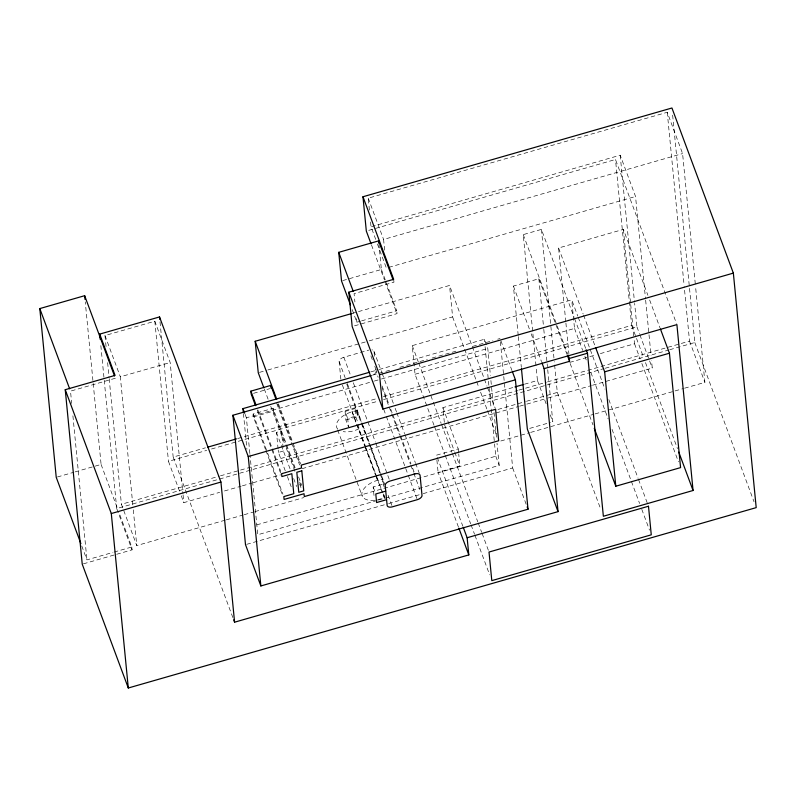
<?xml version="1.0" encoding="UTF-8"?>
<svg xmlns="http://www.w3.org/2000/svg" width="796" height="796" viewBox="0 0 796 796"><rect width="100%" height="100%" fill="white"/><g stroke="black" fill="none" stroke-linecap="round" stroke-linejoin="round"><path stroke-width="0.6" stroke-dasharray="3.98 2.98" d="M369.404 210.094L368.24 198.174L667.247 112.286L682.59 153.568L695.366 284.66M375.712 239.387L371.026 226.78L620.193 155.2L635.546 196.483L645.526 298.948M368.707 230.382L615.487 159.499L676.461 323.445M384.637 250.183L383.592 239.457L682.59 153.568M106.067 346.628L104.982 335.544L154.822 321.226L170.175 362.508L182.941 493.6M342.698 280.6L381.393 269.486L379.423 249.228M388.756 267.376L635.546 196.483M535.997 365.653L523.241 234.621L541.419 229.397L574.135 317.355M565.787 321.793L558.593 247.984L623.377 229.377L647.914 295.346M115.35 378.249L70.506 391.135L71.7 403.453M132.813 504.913L120.335 376.816L170.175 362.508M351.772 313.534L449.541 285.446L483.978 378.04M352.19 309.604L356.877 322.221L360.399 321.206M361.563 320.878L396.746 310.768L381.393 269.486M354.528 325.833L397.025 313.624L396.746 310.768M518.216 335.385L513.41 286.072L538.862 278.759L566.971 354.339M259.446 372.399L266.6 370.339M267.794 370.001L367.951 341.225M369.145 340.887L452.606 316.907L449.541 285.446M340.857 379.214L339.136 361.553A5.224 2.806 -20.4 0 1 343.842 357.255L368.757 350.101M434.019 425.263L415.044 374.249L412.258 345.643L571.727 299.843L577.767 316.072M253.516 393.333L269.924 388.617M370.837 371.881L378.01 369.822M379.204 369.483L484.376 339.275L487.789 348.459L490.426 375.543M372.438 375.185L391.523 369.702M399.871 367.304L427.303 359.424M432.079 358.051L457.123 350.857M472.625 346.399L492.903 340.579M497.669 339.205L500.057 338.519M265.506 449.441L253.397 416.885L253.118 414.019L273.048 408.298L295.117 467.68M249.854 453.501L246.382 417.8L373.065 381.413M374.259 381.075L380.229 379.354M381.423 379.015L487.789 348.459M253.397 416.885L273.327 411.154L273.048 408.298M57.421 476.983L73.938 472.227M75.123 471.889L101.092 464.436L85.252 301.853M415.044 374.249L574.513 328.44L571.727 299.843M232.85 617.537L173.18 457.073L205.418 447.81M237.646 438.556L377.344 398.428M383.314 396.716L631.646 325.375L615.487 159.499M179.558 491.182L168.473 461.362L206.711 450.377M211.487 449.004L377.593 401.293M383.572 399.572L636.909 326.798L634.631 303.346M345.076 411.413L355.046 408.547L357.653 415.562L347.683 418.427L348.519 427.004L345.912 419.99L345.076 411.413L347.683 418.427M278.093 448.904L276.481 432.417L281.466 430.984L283.077 447.471M345.912 419.99L355.882 417.134L355.046 408.547M569.747 362.389L595.657 354.946M600.363 353.593L634.531 343.772L634.044 338.857M285.257 470.784L278.441 452.436L283.416 451.004L283.187 448.655M444.327 422.358L442.894 407.642L514.992 386.936M524.445 384.219L537.449 380.488L536.116 366.886M225.099 520.186L136.773 545.558L121.42 504.286L219.288 476.167M220.482 475.829L517.669 390.458M518.863 390.11L546.315 382.229M547.509 381.891L689.535 341.086L684.232 286.669M116.644 554.285L132.066 549.857L116.723 508.574L604.025 368.588M605.219 368.25L668.521 350.061M669.715 349.723L694.799 342.519L672.431 112.933M497.968 409.462L525.26 401.622M526.445 401.284L557.299 392.418L554.305 361.663M181.269 495.769L183.826 502.644L219.676 492.346M224.452 490.973L241.188 486.167M242.382 485.829L251.934 483.082M253.138 482.734L280.62 474.844M302.132 468.665L518.425 406.527M519.619 406.189L525.589 404.467M526.793 404.129L547.101 398.289M548.295 397.95L591.319 385.592M592.513 385.244L652.262 368.08L651.546 360.678M442.894 407.642L458.247 448.924L436.427 455.193L436.785 458.864M529.658 428.407L550.484 422.427M81.749 545.927L86.943 559.877L112.913 552.414M114.087 552.076L131.788 546.991L119.43 513.738M226.293 519.848L242.999 515.052M244.193 514.704L253.735 511.957M254.929 511.619L303.863 497.56M500.793 440.994L529.44 432.765M530.633 432.417L593.886 414.248M595.08 413.91L673.854 391.284M675.048 390.935L683.396 388.538M684.59 388.199L704.888 382.369L695.485 285.903M83.421 563.827L115.46 554.623M374.001 495.54L373.165 486.953L383.135 484.097L382.667 479.311L381.075 475.023M458.426 527.002L438.099 472.346L459.919 466.088L458.725 453.829M256.75 524.872L495.769 456.217L494.565 443.899M377.284 500.415L257.775 534.743L249.984 454.735M378.478 500.077L499.182 465.401L497.022 443.243M246.7 544.335L387.433 503.908M388.627 503.57L422.019 493.978M423.213 493.629L512.664 467.939L500.296 340.986M694.799 342.519L754.041 501.818M689.535 341.086L704.888 382.369M649.635 299.973L659.964 327.753M636.909 326.798L639.467 333.683M639.894 334.827L652.262 368.08M631.646 325.375L643.755 357.931M645.486 362.588L677.486 448.626M634.531 343.772L640.123 358.827M641.845 363.454L678.431 461.829M558.593 247.984L583.13 313.952M583.558 315.116L595.179 346.36M578.195 317.236L604.93 389.125M608.811 399.562L638.133 478.406M638.561 479.57L647.188 502.754M574.563 318.519L586.184 349.762M574.513 328.44L582.702 350.469M584.861 356.27L587.02 362.061M590.901 372.498L608.144 418.885M612.024 429.323L630.999 480.336M631.437 481.5L639.626 503.53M641.785 509.321L649.546 530.196M523.241 234.621L567.568 353.832M570.175 363.543L592.98 424.885M557.299 392.418L600.771 509.311M513.41 286.072L529.41 329.096M531.141 333.753L541.519 361.653M537.449 380.488L546.404 404.567M550.235 414.885L552.792 421.761L547.15 363.822M500.913 340.817L511.997 370.628M484.406 379.195L486.993 386.14M487.421 387.294L495.172 408.129M512.664 467.939L526.305 504.634M452.606 316.907L464.227 348.16M464.665 349.315L476.287 380.568M476.714 381.722L478.864 387.513M480.585 392.139L487.043 409.502M487.47 410.656L496.515 434.964M495.769 456.217L499.182 465.401M368.24 198.174L383.592 239.457M377.423 243.974L386.378 268.053M444.566 424.805L454.377 451.173M454.805 452.327L459.919 466.088M412.258 345.643L418.298 361.881M418.726 363.036L441.153 423.333M441.581 424.497L451.929 452.327M452.357 453.481L477.799 521.897M478.237 523.052L481.68 532.335M482.117 533.489L488.585 550.882M371.513 245.019L384.478 279.903M384.916 281.068L397.025 313.624M434.447 426.427L444.795 454.257M445.233 455.411L470.675 523.828M471.103 524.982L474.555 534.265M474.983 535.419L489.649 574.841M437.293 457.521L462.804 526.126M373.881 351.036L381.762 372.359M382.189 373.523L393.503 403.781M395.105 408.239L396.488 411.801M396.826 412.865L404.577 433.701M405.015 434.735L415.333 462.635M415.671 463.401L419.213 473.053M370.906 355.892L373.055 361.673M374.777 366.299L376.07 369.772M382.1 385.98L388.985 404.497M390.707 409.124L392.428 413.751M392.856 414.915L400.179 434.586M400.607 435.75L410.935 463.521M412.656 468.147L414.378 472.784M375.742 369.195L378.12 377.334M381.99 387.751L399.642 435.203M400.07 436.357L410.398 464.138M410.826 465.292L413.413 472.237M413.84 473.401L419.87 489.6M383.742 409.403L385.901 415.194M386.329 416.348L407.85 474.217M408.278 475.371L416.885 498.525M343.842 357.255L350.728 375.772M353.305 382.717L367.513 420.915M367.941 422.069L375.254 441.75M375.692 442.904L389.463 479.938M339.136 361.553L345.156 377.752M347.315 383.543L362.379 424.049M362.807 425.203L370.558 446.039M370.986 447.193L381.314 474.973M381.742 476.127L384.757 484.227M337.862 429.203A17.343 9.313 -20.4 0 1 340.23 418.238A17.343 9.313 -20.4 0 1 357.185 410.786L361.165 421.492M361.961 423.631L369.533 443.979M369.931 445.044L380.279 472.884M346.777 384.16L360.976 422.348M361.414 423.502L379.921 473.272M380.349 474.426L384.219 484.844M388.1 495.261L391.97 505.679M383.135 484.097L384.249 487.102M355.882 417.134L358.11 423.144M358.489 424.149L358.946 428.825L365.852 447.412M366.289 448.576L376.657 476.446M377.085 477.61L382.697 492.714M383.135 493.868L384.428 497.361A17.343 9.313 -20.4 0 1 361.852 494.565A17.343 9.313 -20.4 0 1 382.667 479.311M342.37 385.045L364.966 445.8M365.185 446.387L375.692 474.695M375.951 475.311L384.697 498.973M351.981 411.791L356.369 423.572M356.767 424.636L364.727 446.058M365.125 447.123L375.483 474.963M375.881 476.038L377.473 480.316M373.165 486.953L375.404 492.973M337.673 430.009L362.289 496.216M278.431 403.771L300.818 463.959M277.744 404.02L291.575 441.233M293.306 445.879L299.793 463.322M276.719 403.393L299.644 465.023M298.57 476.904L301.594 485.043M273.327 411.154L285.436 443.72M285.873 444.874L294.52 468.138M299.704 482.087L301.435 486.744M264.282 388.945L268.59 400.517M270.74 406.298L284.51 443.342M286.232 447.969L295.704 473.431M299.575 483.849L301.296 488.475M276.481 432.417L290.241 469.351M293.654 478.525L296.639 486.555M287.396 476.515L291.654 487.988M257.805 409.751L280.729 471.381M257.217 410.278L271.496 448.655M271.924 449.82L280.57 473.073M253.118 414.019L282.958 494.256M265.934 450.606L282.371 494.794M245.098 414.358L246.382 417.8M104.982 335.544L120.335 376.816M101.092 464.436L117.718 509.151M667.247 112.286L684.112 285.436M645.646 300.182L648.899 333.514M649.019 334.748L651.058 355.732M620.193 155.2L634.502 302.112M623.377 229.377L630.571 303.186M630.691 304.41L633.924 337.623M565.906 323.027L568.901 353.772M541.419 229.397L554.185 360.429M538.862 278.759L543.668 328.071M543.787 329.305L547.031 362.588M518.335 336.618L521.34 367.434M490.903 380.468L493.54 407.542M494.027 412.467L496.545 438.317M484.376 339.275L484.615 341.733M485.092 346.658L494.445 442.675M458.247 448.924L458.605 452.596M436.905 460.098L438.099 472.346M393.771 280.262L393.96 282.172L354.091 293.625L354.907 301.963M378.956 244.462L379.304 248.044M370.558 222.014L371.026 226.78M374.478 356.24L374.02 351.534A5.224 2.806 -20.4 0 0 371.961 349.842M384.199 495.012L384.428 497.361M356.528 318.649L356.877 322.221M357.185 410.786L357.653 415.562M278.202 450.088L278.441 452.436M243.447 413.542L246.919 449.243M183.06 494.833L183.826 502.644M160.006 321.853L173.18 457.073M154.822 321.226L168.473 461.362M133.3 509.838L136.773 545.558M131.788 546.991L132.066 549.857M107.629 362.638L109.062 377.413M109.181 378.647L121.42 504.286M100.843 345.593L116.723 508.574M72.904 415.771L86.943 559.877M358.946 428.825A17.343 9.313 -20.4 0 1 343.195 431.651M375.971 371.553A5.224 2.806 -20.4 0 1 372.16 375.533"/><path stroke-width="1.19" d="M371.075 243.865L366.319 231.069L362.976 196.751L671.943 107.997L733.355 273.108L756.2 507.629L128.295 688.003L82.237 564.165L65.242 389.702L115.072 375.394L99.719 334.111L159.528 316.937L220.93 482.048L234.581 622.193L468.804 554.912L467.133 537.748L463.242 527.28M80.884 543.598L56.237 477.321L39.8 308.579L84.655 295.694L114.505 375.961M350.479 305.017L341.524 280.938L338.738 252.342L378.607 240.889L393.105 279.874M586.184 349.762L587.478 353.235L603.358 516.256L693.057 490.495L676.898 324.609L382.876 409.074L352.17 326.509L348.827 292.192L393.682 279.306L362.976 196.751M263.854 387.781L258.252 372.737L255.188 341.275L351.772 313.534M255.496 405.632L251.168 394L250.889 391.144L270.819 385.413L276.013 399.373M243.327 412.308L242.969 408.617L369.642 372.23M512.425 371.772L515.41 379.801L528.017 509.221L260.859 585.956L245.506 544.683L232.9 415.263L371.244 375.523M382.876 409.074L379.533 374.747L733.355 273.108M207.806 447.133L236.452 438.894M467.133 537.748L558.046 511.629L544.116 368.638L569.568 361.324L569.289 358.459L587.478 353.235M260.859 585.956L248.252 456.546L515.41 379.801M514.992 386.936L523.261 384.558M128.295 688.003L111.301 513.539L220.93 482.048M669.436 353.215L680.58 467.61L615.796 486.227L604.652 371.822L669.436 353.215L660.401 328.907M385.742 491.112L375.782 493.968L376.617 502.555L386.577 499.689M678.789 452.118L693.057 490.495M595.617 347.524L604.652 371.822M567.996 354.986L569.289 358.459M567.409 355.504L569.568 361.324M594.274 428.357L615.796 486.227M541.947 362.817L544.116 368.638M558.046 511.629L527.34 429.074L521.46 368.667M527.161 506.923L528.017 509.221M458.854 528.166L468.804 554.912M338.738 252.342L353.235 291.326M348.827 292.192L379.533 374.747M255.188 341.275L276.71 399.144M250.889 391.144L256.073 405.094M242.969 408.617L244.671 413.214M232.9 415.263L248.252 456.546M233.716 619.865L234.581 622.193M39.8 308.579L69.64 388.806M65.242 389.702L111.301 513.539M378.607 240.889L378.836 243.268M270.819 385.413L271.098 388.279M159.528 316.937L159.767 319.395M99.719 334.111L100.246 339.434M84.655 295.694L85.013 299.386M495.6 409.283L301.246 465.113L301.525 467.978L281.595 473.7L281.874 476.565L291.834 473.7L293.784 493.719L283.824 496.585L284.102 499.44L304.032 493.719L304.311 496.575L498.664 440.745L495.6 409.283M301.803 470.834L296.818 472.267L298.769 492.286L303.754 490.853L301.803 470.834M414.806 473.938L389.891 481.092A5.224 2.806 -20.4 0 0 385.184 485.391L387.135 505.41A5.224 2.806 -20.4 0 0 392.398 506.833L417.313 499.679A5.224 2.806 -20.4 0 0 422.019 495.391L420.069 475.371A5.224 2.806 -20.4 0 0 414.806 473.938M648.481 506.236L489.013 552.046L491.799 580.642L651.267 534.832L648.481 506.236"/></g></svg>
